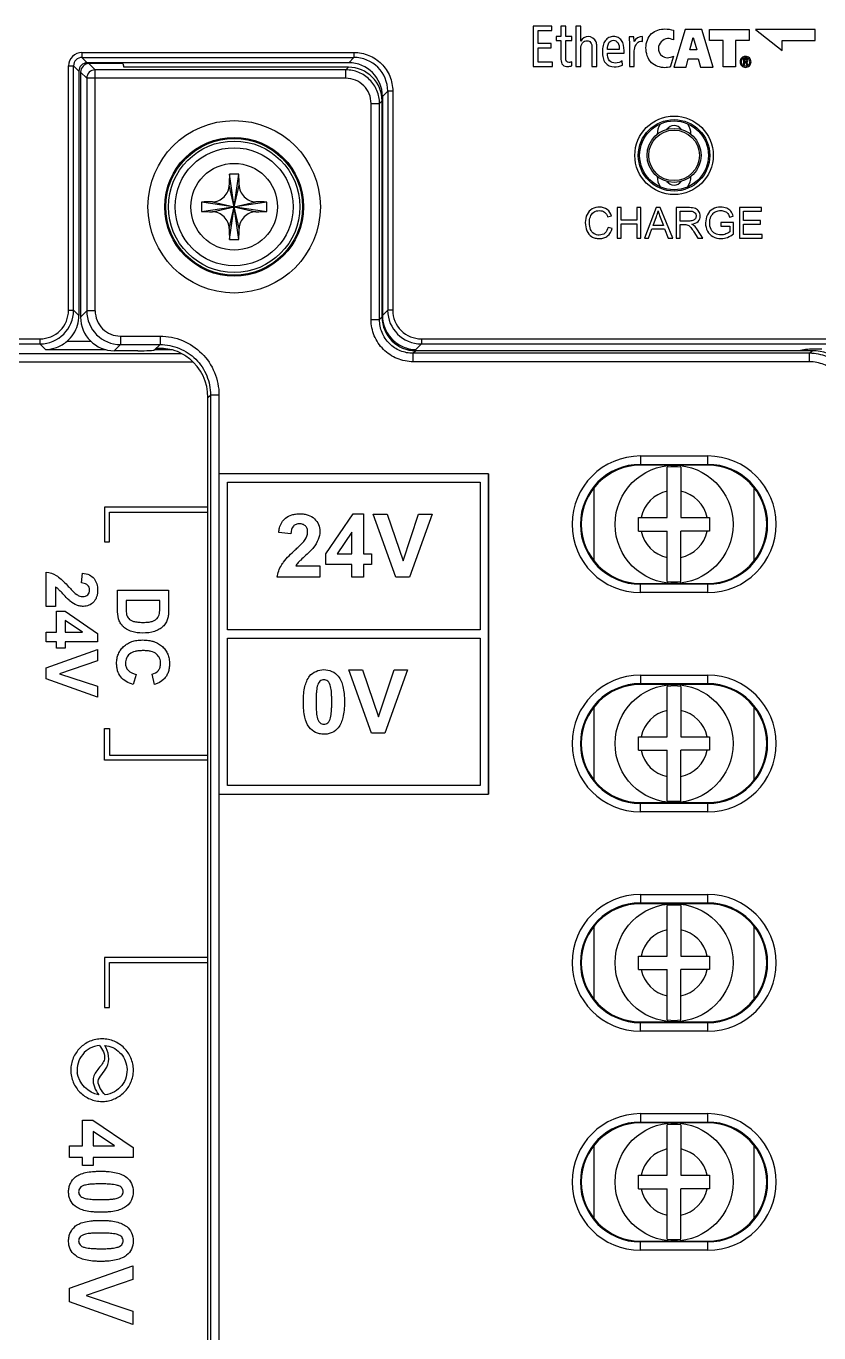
# Model space of a CAD drawing. Extents: x 0 to 94, y 0 to 195.
# Drawn here: x 27.5 to 62.7, y 107.7 to 165.8 of the extents above; entities that cross this region are included whole.
import ezdxf

# ---------------------------------------------------------------- set-up
doc = ezdxf.new("R2010")
doc.units = 0
doc.header["$LTSCALE"] = 4
doc.layers.get('0').update_dxf_attribs({"linetype": 'CONTINUOUS'})

msp = doc.modelspace()

# ---------------------------------------------------------------- linework, layer by layer
at = {"color": 7, "linetype": 'Continuous'}
for p, q in [((50.017, 165.769), (50.017, 163.976)), ((50.852, 165.769), (50.017, 165.769)), ((50.852, 165.574), (50.852, 165.769)), ((51.258, 165.766), (51.258, 165.304)), ((51.474, 165.766), (51.258, 165.766)), ((51.474, 165.304), (51.474, 165.766)), ((51.925, 165.766), (51.925, 163.976)), ((52.141, 165.766), (51.925, 165.766)), ((52.141, 165.107), (52.141, 165.766)), ((50.243, 165.004), (50.243, 165.574)), ((50.243, 165.574), (50.852, 165.574)), ((51.049, 165.304), (51.049, 165.129)), ((51.258, 165.304), (51.049, 165.304)), ((51.049, 165.129), (51.258, 165.129)), ((51.258, 165.129), (51.258, 164.286)), ((51.743, 165.304), (51.474, 165.304)), ((51.474, 164.356), (51.474, 165.129)), ((51.474, 165.129), (51.743, 165.129)), ((51.743, 165.129), (51.743, 165.304)), ((54.5, 165.287), (54.291, 165.287)), ((54.508, 165.081), (54.5, 165.287)), ((54.885, 165.092), (54.885, 165.304)), ((56.269, 165.593), (56.269, 165.153)), ((56.777, 165.616), (56.28, 163.95)), ((57.525, 165.616), (56.777, 165.616)), ((56.984, 164.712), (57.14, 165.258)), ((57.144, 165.258), (57.298, 164.712)), ((58.03, 163.95), (57.525, 165.616)), ((57.862, 165.127), (57.862, 165.62)), ((57.862, 165.62), (59.623, 165.62)), ((58.471, 165.127), (57.862, 165.127)), ((58.471, 163.953), (58.471, 165.127)), ((59.015, 165.127), (59.015, 163.953)), ((59.623, 165.127), (59.015, 165.127)), ((59.623, 165.62), (59.623, 165.127)), ((62.558, 165.62), (59.916, 165.619)), ((59.916, 165.619), (61.09, 164.683)), ((61.09, 164.683), (61.09, 165.126)), ((61.09, 165.126), (62.558, 165.126)), ((62.558, 165.126), (62.558, 165.62)), ((29.951, 164.601), (29.951, 164.376)), ((29.951, 164.601), (42.05, 164.601)), ((42.05, 164.601), (42.05, 164.376)), ((50.823, 165.004), (50.243, 165.004)), ((50.243, 164.172), (50.243, 164.809)), ((50.243, 164.809), (50.823, 164.809)), ((50.823, 164.809), (50.823, 165.004)), ((52.141, 163.976), (52.141, 164.765)), ((52.634, 164.821), (52.634, 163.976)), ((52.85, 163.976), (52.85, 164.886)), ((53.849, 164.731), (53.325, 164.731)), ((53.325, 164.568), (54.064, 164.568)), ((54.064, 164.568), (54.064, 164.683)), ((54.302, 165.004), (54.302, 163.976)), ((54.518, 163.976), (54.518, 164.67)), ((57.298, 164.712), (56.984, 164.712)), ((29.352, 153.135), (29.352, 164.002)), ((29.352, 164.002), (29.576, 164.002)), ((29.576, 153.135), (29.576, 164.002)), ((29.576, 164.002), (29.812, 163.765)), ((29.951, 164.376), (30.187, 164.14)), ((29.951, 164.376), (42.05, 164.376)), ((41.814, 164.14), (30.187, 164.14)), ((30.538, 163.825), (30.262, 164.101)), ((31.763, 164.101), (30.262, 164.101)), ((31.763, 164.101), (31.816, 163.94)), ((41.803, 163.94), (31.816, 163.94)), ((41.688, 163.825), (41.803, 163.94)), ((42.05, 164.376), (41.814, 164.14)), ((50.017, 163.976), (50.886, 163.976)), ((50.886, 164.172), (50.243, 164.172)), ((50.886, 163.976), (50.886, 164.172)), ((51.743, 164.009), (51.743, 164.184)), ((51.925, 163.976), (52.141, 163.976)), ((52.634, 163.976), (52.85, 163.976)), ((53.992, 164.035), (53.982, 164.23)), ((54.302, 163.976), (54.518, 163.976)), ((56.265, 164.427), (56.122, 163.949)), ((56.28, 163.95), (56.821, 163.95)), ((56.821, 163.95), (56.909, 164.311)), ((56.909, 164.311), (57.367, 164.311)), ((57.367, 164.311), (57.46, 163.95)), ((57.46, 163.95), (58.03, 163.95)), ((59.015, 163.953), (58.471, 163.953)), ((59.374, 164.321), (59.374, 164.044)), ((59.477, 164.321), (59.374, 164.321)), ((59.374, 164.044), (59.426, 164.044)), ((59.426, 164.202), (59.426, 164.282)), ((59.426, 164.282), (59.472, 164.282)), ((59.471, 164.202), (59.426, 164.202)), ((59.426, 164.044), (59.426, 164.163)), ((59.426, 164.163), (59.457, 164.163)), ((59.457, 164.163), (59.529, 164.044)), ((59.582, 164.044), (59.507, 164.165)), ((59.529, 164.044), (59.582, 164.044)), ((29.812, 163.765), (29.812, 152.899)), ((29.888, 163.727), (29.888, 152.831)), ((30.164, 163.45), (29.888, 163.727)), ((30.164, 163.45), (30.164, 153.107)), ((41.688, 163.45), (30.164, 163.45)), ((30.538, 153.107), (30.538, 163.825)), ((41.688, 163.825), (30.538, 163.825)), ((41.688, 163.45), (41.688, 163.825)), ((43.549, 162.878), (43.312, 162.641)), ((43.549, 162.878), (43.549, 153.135)), ((43.773, 162.878), (43.549, 162.878)), ((43.773, 162.878), (43.773, 153.135)), ((42.812, 152.716), (42.812, 162.327)), ((42.812, 162.327), (43.186, 162.327)), ((43.186, 162.327), (43.301, 162.442)), ((43.186, 152.716), (43.186, 162.327)), ((43.301, 152.831), (43.301, 162.442)), ((43.312, 162.641), (43.312, 152.899)), ((36.501, 156.766), (36.939, 158.704)), ((36.939, 156.766), (36.501, 158.704)), ((36.507, 156.281), (36.933, 159.189)), ((36.933, 156.281), (36.507, 159.189)), ((35.266, 157.948), (38.174, 157.522)), ((35.266, 157.522), (38.174, 157.948)), ((35.751, 157.954), (37.689, 157.516)), ((35.751, 157.516), (37.689, 157.954)), ((53.758, 157.696), (53.758, 156.346)), ((53.936, 157.696), (53.758, 157.696)), ((53.936, 157.141), (53.936, 157.696)), ((54.638, 157.696), (54.638, 157.141)), ((54.817, 157.696), (54.638, 157.696)), ((54.817, 156.346), (54.817, 157.696)), ((55.485, 157.696), (54.966, 156.346)), ((55.677, 157.696), (55.485, 157.696)), ((56.229, 156.346), (55.677, 157.696)), ((56.375, 157.696), (56.375, 156.346)), ((56.974, 157.696), (56.375, 157.696)), ((56.554, 157.1), (56.554, 157.546)), ((56.554, 157.546), (56.981, 157.546)), ((59.205, 157.696), (59.205, 156.346)), ((60.181, 157.696), (59.205, 157.696)), ((59.384, 157.123), (59.384, 157.537)), ((59.384, 157.537), (60.181, 157.537)), ((60.181, 157.537), (60.181, 157.696)), ((53.333, 157.284), (53.509, 157.326)), ((54.638, 157.141), (53.936, 157.141)), ((53.936, 156.346), (53.936, 156.982)), ((53.936, 156.982), (54.638, 156.982)), ((54.638, 156.982), (54.638, 156.346)), ((55.356, 156.9), (55.504, 157.296)), ((55.672, 157.274), (55.813, 156.9)), ((56.938, 157.1), (56.554, 157.1)), ((56.554, 156.346), (56.554, 156.945)), ((56.554, 156.945), (56.761, 156.945)), ((58.938, 157.035), (58.366, 157.034)), ((58.366, 157.034), (58.366, 156.875)), ((58.756, 157.274), (58.918, 157.318)), ((58.938, 156.534), (58.938, 157.035)), ((60.13, 157.123), (59.384, 157.123)), ((59.384, 156.505), (59.384, 156.965)), ((59.384, 156.965), (60.13, 156.965)), ((60.13, 156.965), (60.13, 157.123)), ((53.532, 156.774), (53.354, 156.819)), ((53.758, 156.346), (53.936, 156.346)), ((54.638, 156.346), (54.817, 156.346)), ((54.966, 156.346), (55.156, 156.346)), ((55.156, 156.346), (55.304, 156.755)), ((55.304, 156.755), (55.869, 156.755)), ((55.813, 156.9), (55.356, 156.9)), ((55.869, 156.755), (56.026, 156.346)), ((56.026, 156.346), (56.229, 156.346)), ((56.375, 156.346), (56.554, 156.346)), ((57.162, 156.627), (57.34, 156.346)), ((57.565, 156.346), (57.33, 156.713)), ((57.34, 156.346), (57.565, 156.346)), ((58.366, 156.875), (58.763, 156.875)), ((58.763, 156.875), (58.763, 156.624)), ((59.205, 156.346), (60.213, 156.346)), ((60.213, 156.505), (59.384, 156.505)), ((60.213, 156.346), (60.213, 156.505)), ((29.352, 153.135), (29.576, 153.135)), ((29.812, 152.899), (29.576, 153.135)), ((30.164, 153.107), (29.888, 152.831)), ((30.538, 153.107), (30.164, 153.107)), ((43.549, 153.135), (43.312, 152.899)), ((43.773, 153.135), (43.549, 153.135)), ((42.812, 152.716), (43.186, 152.716)), ((43.301, 152.831), (43.186, 152.716)), ((13.133, 151.861), (28.078, 151.861)), ((28.078, 151.861), (28.078, 151.637)), ((29.287, 151.759), (30.34, 151.759)), ((31.662, 151.983), (31.662, 151.609)), ((31.662, 151.983), (33.422, 151.983)), ((33.422, 151.983), (33.422, 151.609)), ((43.754, 151.759), (43.838, 151.759)), ((45.047, 151.861), (45.047, 151.637)), ((45.047, 151.861), (63.038, 151.861)), ((12.165, 151.203), (34.399, 151.203)), ((13.223, 151.637), (28.078, 151.637)), ((28.33, 151.385), (28.078, 151.637)), ((28.33, 151.385), (31.016, 151.385)), ((31.662, 151.609), (31.386, 151.333)), ((32.434, 151.333), (31.386, 151.333)), ((31.662, 151.609), (33.422, 151.609)), ((33.183, 151.37), (33.422, 151.609)), ((33.183, 151.385), (33.946, 151.385)), ((44.43, 151.385), (44.795, 151.385)), ((44.799, 151.333), (44.684, 151.218)), ((44.684, 150.843), (44.684, 151.218)), ((62.32, 151.218), (44.684, 151.218)), ((45.047, 151.637), (44.795, 151.385)), ((62.435, 151.333), (44.799, 151.333)), ((45.047, 151.637), (63.038, 151.637)), ((62.139, 151.383), (61.832, 151.333)), ((62.32, 151.218), (62.435, 151.333)), ((62.32, 150.843), (62.32, 151.218)), ((34.885, 150.829), (12.14, 150.829)), ((62.32, 150.843), (44.684, 150.843)), ((35.554, 149.247), (35.669, 149.362)), ((35.669, 149.362), (35.669, 29.237)), ((36.044, 149.362), (35.669, 149.362)), ((36.044, 149.362), (36.044, 28.862)), ((35.554, 31.972), (35.554, 149.247)), ((54.788, 146.653), (54.788, 146.238)), ((54.788, 146.653), (57.788, 146.653)), ((57.788, 146.238), (57.788, 146.653)), ((54.788, 146.278), (57.788, 146.278)), ((57.788, 146.238), (54.788, 146.238)), ((55.988, 143.912), (55.988, 146.156)), ((56.587, 146.156), (56.587, 143.912)), ((36.044, 145.859), (36.044, 131.618)), ((48.032, 145.859), (36.044, 145.859)), ((36.419, 138.926), (36.419, 145.484)), ((36.419, 145.484), (47.656, 145.484)), ((47.656, 145.484), (47.656, 138.926)), ((48.031, 145.859), (48.031, 131.618)), ((48.032, 131.618), (48.032, 145.859)), ((52.725, 145.209), (52.725, 142.017)), ((59.85, 142.017), (59.85, 145.21)), ((30.953, 144.374), (30.953, 142.829)), ((35.554, 144.374), (30.953, 144.374)), ((31.176, 142.829), (31.176, 144.152)), ((31.176, 144.152), (35.554, 144.152)), ((40.8, 142.297), (42.02, 144.083)), ((42.02, 144.083), (42.473, 144.083)), ((42.473, 144.083), (42.473, 142.299)), ((43.916, 141.259), (42.91, 144.071)), ((42.91, 144.071), (43.526, 144.071)), ((43.526, 144.071), (44.238, 141.99)), ((44.238, 141.99), (44.927, 144.071)), ((45.529, 144.071), (44.522, 141.259)), ((44.927, 144.071), (45.529, 144.071)), ((54.712, 143.312), (54.712, 143.912)), ((54.712, 143.912), (55.988, 143.912)), ((56.587, 143.912), (57.863, 143.912)), ((57.863, 143.912), (57.863, 143.312)), ((39.24, 143.196), (38.703, 143.25)), ((41.951, 143.26), (41.305, 142.299)), ((41.951, 142.299), (41.951, 143.26)), ((54.712, 143.312), (55.988, 143.312)), ((55.988, 141.069), (55.988, 143.312)), ((56.587, 141.069), (56.587, 143.312)), ((57.863, 143.312), (56.587, 143.312)), ((30.953, 142.829), (31.176, 142.829)), ((40.8, 141.825), (40.8, 142.297)), ((41.951, 141.825), (40.8, 141.825)), ((41.305, 142.299), (41.951, 142.299)), ((41.951, 141.259), (41.951, 141.825)), ((42.473, 142.299), (42.822, 142.299)), ((42.473, 141.825), (42.473, 141.259)), ((42.822, 141.825), (42.473, 141.825)), ((42.822, 142.299), (42.822, 141.825)), ((28.363, 139.964), (28.363, 141.491)), ((29.929, 141.006), (29.972, 141.44)), ((40.529, 141.259), (38.64, 141.259)), ((39.459, 141.76), (40.529, 141.76)), ((40.529, 141.76), (40.529, 141.259)), ((42.473, 141.259), (41.951, 141.259)), ((44.522, 141.259), (43.916, 141.259)), ((28.768, 140.829), (28.768, 139.964)), ((31.53, 139.819), (31.53, 140.682)), ((31.53, 140.682), (33.803, 140.682)), ((33.803, 140.682), (33.803, 139.843)), ((54.788, 140.574), (54.788, 140.988)), ((54.788, 140.988), (57.788, 140.988)), ((57.788, 140.949), (54.788, 140.949)), ((57.788, 140.574), (57.788, 140.988)), ((31.913, 140.223), (31.913, 139.881)), ((33.418, 140.223), (31.913, 140.223)), ((33.418, 140.017), (33.418, 140.223)), ((57.788, 140.574), (54.788, 140.574)), ((28.768, 139.964), (28.363, 139.964)), ((28.82, 138.815), (28.82, 139.745)), ((28.82, 139.745), (29.202, 139.745)), ((29.202, 139.745), (30.645, 138.759)), ((29.203, 139.337), (29.203, 138.815)), ((29.98, 138.815), (29.203, 139.337)), ((47.656, 138.926), (36.419, 138.926)), ((28.363, 138.393), (28.363, 138.815)), ((28.363, 138.815), (28.82, 138.815)), ((28.82, 138.393), (28.363, 138.393)), ((28.82, 138.111), (28.82, 138.393)), ((29.203, 138.815), (29.98, 138.815)), ((29.203, 138.393), (29.203, 138.111)), ((30.645, 138.393), (29.203, 138.393)), ((30.645, 138.759), (30.645, 138.393)), ((36.419, 131.992), (36.419, 138.551)), ((36.419, 138.551), (47.656, 138.551)), ((47.656, 138.551), (47.656, 131.992)), ((28.363, 137.228), (30.636, 138.04)), ((29.203, 138.111), (28.82, 138.111)), ((30.636, 138.04), (30.636, 137.542)), ((28.363, 136.738), (28.363, 137.228)), ((30.636, 137.542), (28.954, 136.967)), ((30.636, 135.924), (28.363, 136.738)), ((28.954, 136.967), (30.636, 136.411)), ((32.366, 136.933), (32.225, 136.489)), ((33.177, 136.495), (33.068, 136.949)), ((42.823, 134.326), (41.818, 137.138)), ((41.818, 137.138), (42.433, 137.138)), ((42.433, 137.138), (43.145, 135.057)), ((43.145, 135.057), (43.834, 137.138)), ((44.436, 137.138), (43.429, 134.326)), ((43.834, 137.138), (44.436, 137.138)), ((54.788, 136.903), (54.788, 136.488)), ((54.788, 136.903), (57.788, 136.903)), ((57.788, 136.488), (57.788, 136.903)), ((30.636, 136.411), (30.636, 135.924)), ((54.788, 136.528), (57.788, 136.528)), ((57.788, 136.488), (54.788, 136.488)), ((55.988, 134.162), (55.988, 136.406)), ((56.587, 136.406), (56.587, 134.162)), ((52.725, 135.459), (52.725, 132.267)), ((59.85, 132.267), (59.85, 135.46)), ((30.953, 133.121), (30.953, 134.526)), ((30.953, 134.526), (31.176, 134.526)), ((31.176, 134.526), (31.176, 133.344)), ((43.429, 134.326), (42.823, 134.326)), ((54.712, 133.562), (54.712, 134.162)), ((54.712, 134.162), (55.988, 134.162)), ((56.587, 134.162), (57.863, 134.162)), ((57.863, 134.162), (57.863, 133.562)), ((35.554, 133.121), (30.953, 133.121)), ((31.176, 133.344), (35.554, 133.344)), ((54.712, 133.562), (55.988, 133.562)), ((55.988, 131.319), (55.988, 133.562)), ((56.587, 131.319), (56.587, 133.562)), ((57.863, 133.562), (56.587, 133.562)), ((47.656, 131.992), (36.419, 131.992)), ((36.044, 131.618), (48.032, 131.618)), ((54.788, 130.824), (54.788, 131.238)), ((54.788, 131.238), (57.788, 131.238)), ((57.788, 131.199), (54.788, 131.199)), ((57.788, 130.824), (54.788, 130.824)), ((57.788, 130.824), (57.788, 131.238)), ((54.788, 127.153), (54.788, 126.738)), ((54.788, 127.153), (57.788, 127.153)), ((54.788, 126.778), (57.788, 126.778)), ((57.788, 126.738), (54.788, 126.738)), ((57.788, 126.738), (57.788, 127.153)), ((55.988, 124.412), (55.988, 126.656)), ((56.587, 126.656), (56.587, 124.412)), ((52.725, 125.709), (52.725, 122.517)), ((59.85, 122.517), (59.85, 125.71)), ((54.712, 123.812), (54.712, 124.412)), ((54.712, 124.412), (55.988, 124.412)), ((56.587, 124.412), (57.863, 124.412)), ((57.863, 124.412), (57.863, 123.812)), ((30.953, 124.345), (30.953, 122.127)), ((35.554, 124.345), (30.953, 124.345)), ((31.176, 122.127), (31.176, 124.122)), ((31.176, 124.122), (35.554, 124.122)), ((54.712, 123.812), (55.988, 123.812)), ((55.988, 121.569), (55.988, 123.812)), ((56.587, 121.569), (56.587, 123.812)), ((57.863, 123.812), (56.587, 123.812)), ((30.953, 122.127), (31.176, 122.127)), ((54.788, 121.074), (54.788, 121.488)), ((54.788, 121.488), (57.788, 121.488)), ((57.788, 121.074), (57.788, 121.488)), ((57.788, 121.449), (54.788, 121.449)), ((57.788, 121.074), (54.788, 121.074)), ((54.788, 117.403), (54.788, 116.988)), ((54.788, 117.403), (57.788, 117.403)), ((57.788, 116.988), (57.788, 117.403)), ((29.968, 115.969), (29.968, 117.12)), ((29.968, 117.12), (30.44, 117.12)), ((30.44, 117.12), (32.226, 115.899)), ((54.788, 117.028), (57.788, 117.028)), ((57.788, 116.988), (54.788, 116.988)), ((55.988, 114.662), (55.988, 116.906)), ((56.587, 116.906), (56.587, 114.662)), ((30.442, 116.615), (30.442, 115.969)), ((31.403, 115.969), (30.442, 116.615)), ((29.402, 115.447), (29.402, 115.969)), ((29.402, 115.969), (29.968, 115.969)), ((30.442, 115.969), (31.403, 115.969)), ((32.226, 115.899), (32.226, 115.447)), ((52.725, 115.959), (52.725, 112.767)), ((59.85, 112.767), (59.85, 115.96)), ((29.968, 115.447), (29.402, 115.447)), ((29.968, 115.098), (29.968, 115.447)), ((30.442, 115.098), (29.968, 115.098)), ((30.442, 115.447), (30.442, 115.098)), ((32.226, 115.447), (30.442, 115.447)), ((54.712, 114.062), (54.712, 114.662)), ((54.712, 114.662), (55.988, 114.662)), ((56.587, 114.662), (57.863, 114.662)), ((57.863, 114.662), (57.863, 114.062)), ((54.712, 114.062), (55.988, 114.062)), ((55.988, 111.819), (55.988, 114.062)), ((56.587, 111.819), (56.587, 114.062)), ((57.863, 114.062), (56.587, 114.062)), ((54.788, 111.324), (54.788, 111.738)), ((54.788, 111.738), (57.788, 111.738)), ((57.788, 111.699), (54.788, 111.699)), ((57.788, 111.324), (57.788, 111.738)), ((57.788, 111.324), (54.788, 111.324)), ((29.402, 109.634), (32.214, 110.639)), ((32.214, 110.639), (32.214, 110.023)), ((32.214, 110.023), (30.133, 109.311)), ((29.402, 109.027), (29.402, 109.634)), ((30.133, 109.311), (32.214, 108.623)), ((32.214, 108.02), (29.402, 109.027)), ((32.214, 108.623), (32.214, 108.02))]:
    msp.add_line(p, q, dxfattribs=at)
for centre, radius in [((36.72, 157.735), 3.835), ((56.288, 160.022), 1.745), ((56.288, 160.022), 1.59), ((56.288, 160.022), 1.53), ((56.288, 160.022), 1.53), ((56.288, 160.022), 1.2), ((56.288, 160.022), 1.125), ((36.72, 157.735), 3.085), ((36.72, 157.735), 3.037), ((36.72, 157.735), 2.925), ((36.72, 157.735), 2.625), ((36.72, 157.735), 1.929), ((56.288, 143.612), 2.625), ((56.288, 133.862), 2.625), ((56.288, 124.112), 2.625), ((56.288, 114.362), 2.625)]:
    msp.add_circle(centre, radius, dxfattribs=at)
for centre, radius, start, end in [((29.951, 164.002), 0.599, 89.98852, 180.01148), ((29.95, 164.002), 0.374, 89.8807, 180.10951), ((42.051, 162.879), 1.498, 359.98035, 90.03044), ((30.539, 163.449), 0.376, 90.1715, 179.8285), ((56.288, 160.975), 0.75, 145.09805, 181.00319), ((56.288, 160.975), 0.375, 33.1441, 146.8559), ((56.288, 160.975), 0.75, 358.99681, 34.90195), ((118.182, 157.802), 81.686, 179.0271, 179.36668), ((36.72, 145.399), 13.791, 89.11625, 90.88375), ((-41.445, 157.848), 78.389, 0.62618, 0.98004), ((56.288, 159.07), 0.75, 178.99681, 214.90195), ((56.288, 159.07), 0.375, 213.1441, 326.8559), ((56.288, 159.07), 0.75, 325.09805, 1.00319), ((49.055, 157.735), 13.791, 179.11652, 180.00031), ((49.055, 157.735), 13.791, 179.99969, 180.88348), ((36.607, 79.57), 78.389, 90.62618, 90.98004), ((36.653, 239.197), 81.686, 269.0271, 269.36668), ((36.787, 76.273), 81.686, 89.0271, 89.36668), ((36.833, 235.9), 78.389, 270.62618, 270.98004), ((24.385, 157.735), 13.791, 359.99969, 0.88348), ((24.385, 157.735), 13.791, 359.11652, 0.00031), ((58.366, 157.111), 0.478, 138.12662, 157.18902), ((114.885, 157.622), 78.389, 180.62618, 180.98004), ((-44.742, 157.668), 81.686, 359.0271, 359.36668), ((36.72, 170.071), 13.791, 269.11625, 270.88375), ((28.078, 153.135), 1.499, 270.00653, 359.99347), ((28.078, 153.135), 1.274, 269.98818, 0.0117), ((31.662, 153.107), 1.499, 180.02393, 269.97607), ((45.047, 153.135), 1.499, 180.00558, 269.99435), ((45.047, 153.135), 1.274, 179.98831, 270.01182), ((44.829, 152.848), 1.464, 257.38794, 268.68324), ((54.788, 143.613), 3.039, 90, 270), ((57.788, 143.613), 3.039, 270, 90), ((54.788, 143.613), 2.664, 90, 270), ((54.788, 143.613), 2.625, 90, 270), ((56.288, 143.612), 2.561, 83.27193, 96.72807), ((57.788, 143.613), 2.664, 270, 90), ((57.788, 143.613), 2.625, 270, 90), ((56.288, 143.612), 1.5, 101.53696, 168.46304), ((56.288, 143.612), 1.5, 11.53696, 78.46304), ((56.288, 143.612), 1.5, 191.53696, 258.46304), ((56.288, 143.612), 1.5, 281.53696, 348.46304), ((56.288, 143.612), 2.561, 263.27193, 276.72807), ((54.788, 133.863), 3.039, 90, 270), ((57.788, 133.863), 3.039, 270, 90), ((54.788, 133.863), 2.664, 90, 270), ((54.788, 133.863), 2.625, 90, 270), ((56.288, 133.862), 2.561, 83.27193, 96.72807), ((57.788, 133.863), 2.664, 270, 90), ((57.788, 133.863), 2.625, 270, 90), ((56.288, 133.862), 1.5, 101.53696, 168.46304), ((56.288, 133.862), 1.5, 11.53696, 78.46304), ((56.288, 133.862), 1.5, 191.53696, 258.46304), ((56.288, 133.862), 1.5, 281.53696, 348.46304), ((56.288, 133.862), 2.561, 263.27193, 276.72807), ((54.788, 124.113), 3.039, 90, 270), ((54.788, 124.113), 2.664, 90, 270), ((54.788, 124.113), 2.625, 90, 270), ((57.788, 124.113), 3.039, 270, 90), ((57.788, 124.113), 2.664, 270, 90), ((57.788, 124.113), 2.625, 270, 90), ((56.288, 124.112), 2.561, 83.27193, 96.72807), ((56.288, 124.112), 1.5, 101.53696, 168.46304), ((56.288, 124.112), 1.5, 11.53696, 78.46304), ((56.288, 124.112), 1.5, 191.53696, 258.46304), ((56.288, 124.112), 1.5, 281.53696, 348.46304), ((56.288, 124.112), 2.561, 263.27193, 276.72807), ((30.844, 119.338), 1.109, 96.0384, 186.12627), ((54.788, 114.363), 3.039, 90, 270), ((57.788, 114.363), 3.039, 270, 90), ((54.788, 114.363), 2.664, 90, 270), ((54.788, 114.363), 2.625, 90, 270), ((56.288, 114.362), 2.561, 83.27193, 96.72807), ((57.788, 114.363), 2.664, 270, 90), ((57.788, 114.363), 2.625, 270, 90), ((56.288, 114.362), 1.5, 101.53696, 168.46304), ((56.288, 114.362), 1.5, 11.53696, 78.46304), ((56.288, 114.362), 1.5, 191.53696, 258.46304), ((56.288, 114.362), 1.5, 281.53696, 348.46304), ((56.288, 114.362), 2.561, 263.27193, 276.72807)]:
    msp.add_arc(centre, radius, start, end, dxfattribs=at)
for centre, major_axis, ratio, start_param, end_param in [((30.188, 163.765), (0.266, -0.266), 0.998099, 8.640331, 10.209225), ((30.263, 163.726), (0.266, -0.266), 0.997265, 2.357564, 3.925621), ((41.799, 162.438), (1.064, 1.064), 0.997265, -0.784029, 0.784029), ((41.811, 162.639), (-1.063, -1.063), 0.998099, 2.357146, 3.926039), ((28.311, 152.902), (-1.063, 1.063), 0.998099, -2.645136, -2.357146), ((44.814, 152.902), (1.063, 1.063), 0.998099, 2.357146, 3.21995), ((28.311, 152.902), (1.063, -1.063), 0.998099, -0.078357, 0.496457), ((31.39, 152.835), (1.064, 1.064), 0.997265, -3.925621, -2.357564), ((44.803, 152.835), (1.064, 1.064), 0.997265, 2.357564, 3.925621), ((32.434, 151.372), (0.75, 0), 0.052408, -1.570796, -0.05236), ((62.863, 151.374), (0.75, 0), 0.043661, 1.570796, 2.879793), ((62.429, 149.305), (1.436, 1.436), 0.997265, -0.561581, 0.784029), ((33.301, 149.241), (-1.595, -1.595), 0.997265, 2.357564, 3.240979)]:
    msp.add_ellipse(centre, major_axis=major_axis, ratio=ratio, start_param=start_param, end_param=end_param, dxfattribs=at)
for points, knots in [([(55.037, 164.807), (55.037, 165.033), (55.201, 165.51), (55.674, 165.645), (55.884, 165.645)], [0, 0, 0, 0, 0.51816, 1, 1, 1, 1]), ([(52.141, 164.765), (52.141, 164.857), (52.163, 165.001), (52.302, 165.108), (52.41, 165.125), (52.511, 165.111), (52.624, 165.02), (52.634, 164.899), (52.634, 164.821)], [0, 0, 0, 0, 0.301376, 0.421086, 0.548521, 0.650938, 0.745229, 1, 1, 1, 1]), ([(52.85, 164.886), (52.85, 164.949), (52.839, 165.16), (52.609, 165.304), (52.467, 165.304)], [0, 0, 0, 0, 0.308334, 1, 1, 1, 1]), ([(54.064, 164.683), (54.064, 164.84), (54.03, 165.08), (53.805, 165.279), (53.598, 165.318), (53.384, 165.276), (53.21, 165.125), (53.115, 164.897), (53.098, 164.725), (53.098, 164.632)], [0, 0, 0, 0, 0.260688, 0.36573, 0.477021, 0.60001, 0.715431, 0.844677, 1, 1, 1, 1]), ([(53.325, 164.731), (53.326, 164.841), (53.341, 165.043), (53.596, 165.18), (53.847, 165.035), (53.849, 164.836), (53.849, 164.731)], [0, 0, 0, 0, 0.309557, 0.501028, 0.706168, 1, 1, 1, 1]), ([(54.518, 164.67), (54.518, 164.842), (54.654, 165.126), (54.858, 165.097), (54.885, 165.092)], [0, 0, 0, 0, 0.861858, 1, 1, 1, 1]), ([(56.269, 165.153), (56.182, 165.186), (55.902, 165.299), (55.592, 164.992), (55.592, 164.798)], [0, 0, 0, 0, 0.323321, 1, 1, 1, 1]), ([(42.05, 164.601), (42.274, 164.601), (42.728, 164.511), (43.3, 164.128), (43.684, 163.555), (43.774, 163.102), (43.773, 162.878)], [0, 0, 0, 0, 0.250025, 0.499996, 0.749962, 1, 1, 1, 1]), ([(53.098, 164.632), (53.098, 164.538), (53.116, 164.366), (53.238, 164.064), (53.48, 163.958), (53.625, 163.958)], [0, 0, 0, 0, 0.295828, 0.542929, 1, 1, 1, 1]), ([(53.681, 164.123), (53.585, 164.123), (53.347, 164.205), (53.325, 164.452), (53.325, 164.568)], [0, 0, 0, 0, 0.453956, 1, 1, 1, 1]), ([(55.884, 163.922), (55.671, 163.922), (55.18, 164.071), (55.037, 164.57), (55.037, 164.807)], [0, 0, 0, 0, 0.473881, 1, 1, 1, 1]), ([(55.592, 164.798), (55.592, 164.734), (55.606, 164.521), (55.835, 164.366), (55.979, 164.366)], [0, 0, 0, 0, 0.305375, 1, 1, 1, 1]), ([(51.258, 164.286), (51.258, 164.202), (51.293, 164.009), (51.549, 163.961), (51.685, 163.989), (51.743, 164.009)], [0, 0, 0, 0, 0.376562, 0.725395, 1, 1, 1, 1]), ([(51.743, 164.184), (51.723, 164.175), (51.679, 164.157), (51.596, 164.142), (51.47, 164.192), (51.474, 164.302), (51.474, 164.356)], [0, 0, 0, 0, 0.159983, 0.334483, 0.609627, 1, 1, 1, 1]), ([(59.458, 164.425), (59.398, 164.423), (59.276, 164.369), (59.197, 164.181), (59.277, 163.99), (59.405, 163.937), (59.469, 163.937)], [0, 0, 0, 0, 0.239044, 0.49223, 0.745982, 1, 1, 1, 1]), ([(59.469, 163.984), (59.42, 163.984), (59.319, 164.027), (59.265, 164.181), (59.319, 164.335), (59.42, 164.379), (59.469, 164.379)], [0, 0, 0, 0, 0.242386, 0.500335, 0.757721, 1, 1, 1, 1]), ([(59.469, 163.937), (59.533, 163.937), (59.66, 163.99), (59.74, 164.181), (59.66, 164.373), (59.529, 164.427), (59.461, 164.426), (59.458, 164.425)], [0, 0, 0, 0, 0.246218, 0.493027, 0.739287, 0.985472, 1, 1, 1, 1]), ([(59.469, 164.379), (59.518, 164.379), (59.618, 164.335), (59.672, 164.181), (59.618, 164.028), (59.518, 163.984), (59.469, 163.984)], [0, 0, 0, 0, 0.241586, 0.499663, 0.758306, 1, 1, 1, 1]), ([(59.472, 164.282), (59.485, 164.282), (59.512, 164.282), (59.536, 164.244), (59.514, 164.201), (59.485, 164.202), (59.471, 164.202)], [0, 0, 0, 0, 0.250539, 0.484376, 0.736035, 1, 1, 1, 1]), ([(59.507, 164.165), (59.526, 164.167), (59.568, 164.179), (59.587, 164.243), (59.56, 164.316), (59.503, 164.321), (59.477, 164.321)], [0, 0, 0, 0, 0.219886, 0.437, 0.698512, 1, 1, 1, 1]), ([(43.186, 162.327), (43.186, 162.522), (43.108, 162.916), (42.775, 163.413), (42.277, 163.747), (41.883, 163.825), (41.688, 163.825)], [0, 0, 0, 0, 0.249956, 0.500013, 0.750064, 1, 1, 1, 1]), ([(42.812, 162.327), (42.812, 162.473), (42.753, 162.769), (42.504, 163.142), (42.13, 163.392), (41.834, 163.45), (41.688, 163.45)], [0, 0, 0, 0, 0.249964, 0.500013, 0.750057, 1, 1, 1, 1]), ([(35.751, 157.954), (35.847, 157.956), (36.042, 157.999), (36.287, 158.168), (36.456, 158.413), (36.499, 158.608), (36.501, 158.704)], [0, 0, 0, 0, 0.249165, 0.499958, 0.750778, 1, 1, 1, 1]), ([(36.939, 158.704), (36.941, 158.608), (36.984, 158.413), (37.153, 158.168), (37.398, 157.999), (37.593, 157.956), (37.689, 157.954)], [0, 0, 0, 0, 0.249207, 0.500023, 0.750829, 1, 1, 1, 1]), ([(36.501, 156.766), (36.499, 156.862), (36.456, 157.057), (36.287, 157.302), (36.042, 157.471), (35.847, 157.514), (35.751, 157.516)], [0, 0, 0, 0, 0.249207, 0.500023, 0.750829, 1, 1, 1, 1]), ([(37.689, 157.516), (37.593, 157.514), (37.398, 157.471), (37.153, 157.302), (36.984, 157.057), (36.941, 156.862), (36.939, 156.766)], [0, 0, 0, 0, 0.249165, 0.499958, 0.750778, 1, 1, 1, 1]), ([(53.509, 157.326), (53.476, 157.437), (53.342, 157.656), (52.98, 157.749), (52.747, 157.691), (52.648, 157.637)], [0, 0, 0, 0, 0.333502, 0.675275, 1, 1, 1, 1]), ([(52.712, 157.491), (52.785, 157.544), (52.96, 157.588), (53.134, 157.545), (53.197, 157.498)], [0, 0, 0, 0, 0.536815, 1, 1, 1, 1]), ([(56.981, 157.546), (57.057, 157.546), (57.208, 157.526), (57.288, 157.342), (57.246, 157.196), (57.115, 157.101), (57.002, 157.1), (56.938, 157.1)], [0, 0, 0, 0, 0.266744, 0.468783, 0.617367, 0.773053, 1, 1, 1, 1]), ([(57.074, 156.96), (57.178, 156.974), (57.382, 157.039), (57.479, 157.312), (57.418, 157.537), (57.233, 157.697), (57.066, 157.696), (56.974, 157.696)], [0, 0, 0, 0, 0.249267, 0.455252, 0.622902, 0.779923, 1, 1, 1, 1]), ([(58.629, 157.671), (58.546, 157.704), (58.333, 157.739), (58.116, 157.693), (58.009, 157.636)], [0, 0, 0, 0, 0.422984, 1, 1, 1, 1]), ([(58.154, 157.528), (58.22, 157.556), (58.358, 157.577), (58.494, 157.555), (58.552, 157.53)], [0, 0, 0, 0, 0.531733, 1, 1, 1, 1]), ([(52.419, 157.398), (52.362, 157.287), (52.316, 157.032), (52.362, 156.782), (52.41, 156.669)], [0, 0, 0, 0, 0.505003, 1, 1, 1, 1]), ([(52.573, 156.731), (52.536, 156.825), (52.512, 157.018), (52.543, 157.291), (52.644, 157.443), (52.712, 157.491)], [0, 0, 0, 0, 0.374148, 0.695519, 1, 1, 1, 1]), ([(56.761, 156.945), (56.794, 156.945), (56.858, 156.945), (56.957, 156.902), (57.055, 156.788), (57.121, 156.69), (57.162, 156.627)], [0, 0, 0, 0, 0.183553, 0.346622, 0.582501, 1, 1, 1, 1]), ([(57.33, 156.713), (57.288, 156.778), (57.216, 156.878), (57.112, 156.941), (57.074, 156.96)], [0, 0, 0, 0, 0.647601, 1, 1, 1, 1]), ([(57.771, 157.382), (57.717, 157.269), (57.662, 157.017), (57.715, 156.763), (57.772, 156.654)], [0, 0, 0, 0, 0.504652, 1, 1, 1, 1]), ([(58.116, 156.542), (58.04, 156.581), (57.898, 156.727), (57.858, 157.016), (57.889, 157.212), (57.925, 157.297)], [0, 0, 0, 0, 0.304301, 0.671437, 1, 1, 1, 1]), ([(52.618, 156.411), (52.666, 156.38), (52.783, 156.334), (52.972, 156.316), (53.167, 156.339), (53.4, 156.461), (53.5, 156.647), (53.532, 156.774)], [0, 0, 0, 0, 0.149625, 0.323901, 0.49565, 0.65674, 1, 1, 1, 1]), ([(53.213, 156.562), (53.144, 156.505), (52.968, 156.45), (52.797, 156.498), (52.729, 156.539)], [0, 0, 0, 0, 0.530159, 1, 1, 1, 1]), ([(58.017, 156.408), (58.127, 156.35), (58.353, 156.3), (58.575, 156.342), (58.666, 156.376)], [0, 0, 0, 0, 0.560515, 1, 1, 1, 1]), ([(58.595, 156.528), (58.524, 156.499), (58.359, 156.466), (58.194, 156.504), (58.116, 156.542)], [0, 0, 0, 0, 0.470616, 1, 1, 1, 1]), ([(30.538, 153.107), (30.538, 152.961), (30.597, 152.665), (30.847, 152.292), (31.22, 152.042), (31.516, 151.983), (31.662, 151.983)], [0, 0, 0, 0, 0.249964, 0.500013, 0.750057, 1, 1, 1, 1]), ([(44.684, 150.843), (44.441, 150.843), (43.948, 150.94), (43.326, 151.357), (42.909, 151.98), (42.812, 152.472), (42.812, 152.716)], [0, 0, 0, 0, 0.249979, 0.500004, 0.750029, 1, 1, 1, 1]), ([(44.684, 151.218), (44.489, 151.217), (44.095, 151.295), (43.597, 151.628), (43.264, 152.127), (43.186, 152.521), (43.186, 152.716)], [0, 0, 0, 0, 0.249975, 0.500004, 0.750033, 1, 1, 1, 1]), ([(28.33, 151.385), (28.497, 151.388), (28.846, 151.458), (29.151, 151.642), (29.287, 151.759)], [0, 0, 0, 0, 0.482632, 1, 1, 1, 1]), ([(33.422, 151.983), (33.763, 151.983), (34.453, 151.847), (35.325, 151.264), (35.908, 150.392), (36.044, 149.703), (36.044, 149.362)], [0, 0, 0, 0, 0.249976, 0.500002, 0.750028, 1, 1, 1, 1]), ([(43.838, 151.759), (43.888, 151.716), (44.089, 151.564), (44.328, 151.46), (44.509, 151.42)], [0, 0, 0, 0, 0.26139, 1, 1, 1, 1]), ([(33.233, 151.419), (33.237, 151.423), (33.253, 151.429), (33.268, 151.433), (33.278, 151.435)], [0, 0, 0, 0, 0.356765, 1, 1, 1, 1]), ([(33.278, 151.435), (33.348, 151.448), (33.542, 151.454), (33.889, 151.415), (34.318, 151.271), (34.598, 151.095), (34.731, 150.986)], [0, 0, 0, 0, 0.137318, 0.369726, 0.670194, 1, 1, 1, 1]), ([(33.422, 151.609), (33.715, 151.609), (34.306, 151.493), (35.053, 150.993), (35.553, 150.245), (35.669, 149.654), (35.669, 149.362)], [0, 0, 0, 0, 0.249975, 0.500002, 0.75003, 1, 1, 1, 1]), ([(64.342, 149.195), (64.342, 149.458), (64.237, 149.99), (63.787, 150.662), (63.115, 151.112), (62.583, 151.217), (62.32, 151.218)], [0, 0, 0, 0, 0.249965, 0.500006, 0.750046, 1, 1, 1, 1]), ([(63.968, 149.195), (63.968, 149.41), (63.882, 149.843), (63.515, 150.391), (62.968, 150.758), (62.534, 150.843), (62.32, 150.843)], [0, 0, 0, 0, 0.249969, 0.500006, 0.750042, 1, 1, 1, 1]), ([(38.703, 143.25), (38.711, 143.32), (38.748, 143.554), (38.87, 143.786), (39.004, 143.889)], [0, 0, 0, 0, 0.293192, 1, 1, 1, 1]), ([(39.004, 143.889), (39.089, 143.954), (39.239, 144.029), (39.459, 144.076), (39.643, 144.087), (39.829, 144.075), (40.059, 144.022), (40.212, 143.934), (40.292, 143.858)], [0, 0, 0, 0, 0.232103, 0.355524, 0.487846, 0.631096, 0.761443, 1, 1, 1, 1]), ([(39.877, 142.932), (39.942, 143.028), (40.005, 143.199), (39.977, 143.417), (39.9, 143.547), (39.774, 143.624), (39.624, 143.643), (39.474, 143.623), (39.388, 143.567), (39.355, 143.534)], [0, 0, 0, 0, 0.282673, 0.41366, 0.525998, 0.636656, 0.761722, 0.886528, 1, 1, 1, 1]), ([(40.292, 143.858), (40.366, 143.788), (40.493, 143.614), (40.55, 143.281), (40.507, 143.053), (40.462, 142.938)], [0, 0, 0, 0, 0.312078, 0.627863, 1, 1, 1, 1]), ([(38.824, 141.797), (38.853, 141.845), (39.03, 142.091), (39.249, 142.303), (39.43, 142.471)], [0, 0, 0, 0, 0.184219, 1, 1, 1, 1]), ([(39.43, 142.471), (39.486, 142.523), (39.639, 142.671), (39.799, 142.818), (39.877, 142.932)], [0, 0, 0, 0, 0.353374, 1, 1, 1, 1]), ([(40.245, 142.579), (40.227, 142.555), (40.117, 142.428), (39.994, 142.313), (39.893, 142.22)], [0, 0, 0, 0, 0.180225, 1, 1, 1, 1]), ([(39.893, 142.22), (39.823, 142.156), (39.713, 142.054), (39.582, 141.927), (39.508, 141.837), (39.474, 141.785), (39.459, 141.76)], [0, 0, 0, 0, 0.449358, 0.706732, 0.860657, 1, 1, 1, 1]), ([(28.798, 141.342), (28.837, 141.319), (29.036, 141.176), (29.207, 140.998), (29.343, 140.852)], [0, 0, 0, 0, 0.184231, 1, 1, 1, 1]), ([(29.972, 141.44), (30.078, 141.428), (30.273, 141.388), (30.504, 141.211), (30.601, 141.006), (30.639, 140.829), (30.648, 140.681), (30.639, 140.53), (30.605, 140.386), (30.548, 140.26), (30.443, 140.122), (30.267, 139.993), (30.067, 139.959), (29.952, 139.965), (29.922, 139.969)], [0, 0, 0, 0, 0.139345, 0.254548, 0.367388, 0.427408, 0.49177, 0.561454, 0.624856, 0.684049, 0.741559, 0.850442, 0.960592, 1, 1, 1, 1]), ([(29.14, 140.478), (29.088, 140.535), (29.018, 140.611), (28.934, 140.697), (28.892, 140.737), (28.859, 140.766), (28.819, 140.797), (28.788, 140.817), (28.768, 140.829)], [0, 0, 0, 0, 0.449366, 0.601991, 0.70669, 0.785559, 0.860625, 1, 1, 1, 1]), ([(29.343, 140.852), (29.385, 140.807), (29.504, 140.683), (29.623, 140.554), (29.715, 140.491)], [0, 0, 0, 0, 0.353383, 1, 1, 1, 1]), ([(29.715, 140.491), (29.757, 140.463), (29.842, 140.418), (29.98, 140.394), (30.107, 140.41), (30.212, 140.472), (30.274, 140.575), (30.289, 140.695), (30.273, 140.817), (30.22, 140.901), (30.178, 140.933), (30.164, 140.942)], [0, 0, 0, 0, 0.143424, 0.271884, 0.39643, 0.503263, 0.608526, 0.727583, 0.846241, 0.954093, 1, 1, 1, 1]), ([(29.43, 140.193), (29.41, 140.208), (29.308, 140.297), (29.215, 140.397), (29.14, 140.478)], [0, 0, 0, 0, 0.180235, 1, 1, 1, 1]), ([(29.922, 139.969), (29.902, 139.971), (29.834, 139.981), (29.657, 140.033), (29.519, 140.123), (29.43, 140.193)], [0, 0, 0, 0, 0.109911, 0.38079, 1, 1, 1, 1]), ([(32.645, 138.777), (32.482, 138.777), (32.232, 138.804), (31.939, 138.939), (31.764, 139.071), (31.646, 139.234), (31.543, 139.476), (31.53, 139.682), (31.53, 139.819)], [0, 0, 0, 0, 0.280378, 0.422154, 0.551654, 0.651675, 0.76534, 1, 1, 1, 1]), ([(31.913, 139.881), (31.913, 139.825), (31.915, 139.732), (31.93, 139.604), (31.967, 139.502), (32.027, 139.411), (32.124, 139.341), (32.261, 139.289), (32.405, 139.263), (32.545, 139.253), (32.665, 139.25), (32.784, 139.253), (32.92, 139.263), (33.059, 139.288), (33.193, 139.346), (33.326, 139.447), (33.38, 139.563), (33.397, 139.64)], [0, 0, 0, 0, 0.080198, 0.135017, 0.187726, 0.236539, 0.290132, 0.358716, 0.447716, 0.501639, 0.562123, 0.622256, 0.675126, 0.759983, 0.826539, 0.884821, 1, 1, 1, 1]), ([(33.803, 139.843), (33.803, 139.76), (33.798, 139.615), (33.766, 139.403), (33.686, 139.22), (33.554, 139.06), (33.383, 138.934), (33.086, 138.8), (32.826, 138.777), (32.645, 138.777)], [0, 0, 0, 0, 0.138016, 0.240294, 0.352188, 0.463735, 0.57909, 0.700875, 1, 1, 1, 1]), ([(33.397, 139.64), (33.401, 139.66), (33.418, 139.785), (33.418, 139.911), (33.418, 140.017)], [0, 0, 0, 0, 0.159756, 1, 1, 1, 1]), ([(32.225, 136.489), (32.016, 136.546), (31.706, 136.709), (31.541, 137.052), (31.498, 137.261), (31.487, 137.447), (31.503, 137.646), (31.561, 137.847), (31.66, 138.027), (31.797, 138.183), (31.967, 138.312), (32.169, 138.404), (32.399, 138.458), (32.651, 138.474), (32.89, 138.459), (33.042, 138.427), (33.104, 138.409)], [0, 0, 0, 0, 0.185666, 0.272064, 0.318556, 0.368704, 0.430816, 0.489318, 0.546747, 0.605779, 0.666303, 0.728448, 0.794855, 0.867703, 0.944508, 1, 1, 1, 1]), ([(33.104, 138.409), (33.12, 138.405), (33.206, 138.378), (33.356, 138.312), (33.531, 138.182), (33.671, 138.023), (33.771, 137.837), (33.83, 137.628), (33.847, 137.414), (33.833, 137.21), (33.787, 137.027), (33.708, 136.864), (33.54, 136.641), (33.33, 136.538), (33.177, 136.495)], [0, 0, 0, 0, 0.018939, 0.106437, 0.190463, 0.272228, 0.352659, 0.435633, 0.524695, 0.602535, 0.674789, 0.743989, 0.813005, 1, 1, 1, 1]), ([(32.311, 137.957), (32.223, 137.934), (32.065, 137.868), (31.937, 137.7), (31.891, 137.554), (31.878, 137.419), (31.901, 137.265), (32.035, 137.044), (32.232, 136.964), (32.366, 136.933)], [0, 0, 0, 0, 0.183187, 0.335176, 0.410821, 0.491058, 0.607675, 0.721739, 1, 1, 1, 1]), ([(33.068, 136.949), (33.174, 136.973), (33.329, 137.061), (33.434, 137.259), (33.455, 137.411), (33.443, 137.547), (33.397, 137.695), (33.271, 137.863), (33.065, 137.956), (32.861, 137.99), (32.677, 137.998), (32.49, 137.99), (32.367, 137.971), (32.311, 137.957)], [0, 0, 0, 0, 0.154487, 0.230875, 0.311999, 0.369333, 0.423232, 0.53066, 0.656439, 0.734018, 0.82377, 0.918703, 1, 1, 1, 1]), ([(40.051, 134.593), (39.951, 134.718), (39.861, 134.979), (39.808, 135.363), (39.795, 135.717), (39.809, 136.072), (39.869, 136.464), (39.971, 136.73), (40.076, 136.862)], [0, 0, 0, 0, 0.202403, 0.336158, 0.494726, 0.651377, 0.786075, 1, 1, 1, 1]), ([(41.351, 136.858), (41.456, 136.727), (41.557, 136.46), (41.617, 136.068), (41.631, 135.713), (41.617, 135.358), (41.556, 134.965), (41.454, 134.698), (41.35, 134.565)], [0, 0, 0, 0, 0.210444, 0.343867, 0.499482, 0.654877, 0.788387, 1, 1, 1, 1]), ([(40.419, 136.417), (40.395, 136.325), (40.377, 136.166), (40.365, 135.931), (40.362, 135.713), (40.365, 135.497), (40.376, 135.27), (40.39, 135.118), (40.413, 135.033)], [0, 0, 0, 0, 0.203976, 0.343589, 0.508722, 0.67284, 0.809238, 1, 1, 1, 1]), ([(41.006, 135.011), (41.03, 135.101), (41.048, 135.26), (41.06, 135.495), (41.063, 135.712), (41.06, 135.928), (41.049, 136.155), (41.035, 136.308), (41.012, 136.393)], [0, 0, 0, 0, 0.203281, 0.342856, 0.508177, 0.672447, 0.808974, 1, 1, 1, 1]), ([(41.35, 134.565), (41.277, 134.475), (41.134, 134.359), (40.902, 134.288), (40.712, 134.272), (40.52, 134.29), (40.278, 134.369), (40.129, 134.496), (40.051, 134.593)], [0, 0, 0, 0, 0.235704, 0.356722, 0.487898, 0.620725, 0.746008, 1, 1, 1, 1]), ([(40.539, 134.786), (40.587, 134.747), (40.713, 134.702), (40.839, 134.748), (40.887, 134.787)], [0, 0, 0, 0, 0.498273, 1, 1, 1, 1]), ([(30.845, 120.729), (30.751, 120.729), (30.566, 120.71), (30.217, 120.602), (29.837, 120.346), (29.581, 119.965), (29.473, 119.617), (29.445, 119.337), (29.473, 119.058), (29.581, 118.709), (29.837, 118.329), (30.217, 118.073), (30.566, 117.965), (30.77, 117.944), (30.883, 117.946), (30.902, 117.947)], [0, 0, 0, 0, 0.06387, 0.125848, 0.246768, 0.367697, 0.429696, 0.493588, 0.557499, 0.619512, 0.740454, 0.86137, 0.923351, 0.987222, 1, 1, 1, 1]), ([(30.728, 120.441), (30.861, 120.269), (31.078, 119.851), (30.676, 119.414), (30.316, 118.907), (30.551, 118.449), (30.697, 118.237)], [0, 0, 0, 0, 0.269324, 0.469339, 0.681192, 1, 1, 1, 1]), ([(30.982, 118.236), (30.827, 118.401), (30.472, 118.894), (31.258, 119.478), (31.139, 120.161), (30.97, 120.44)], [0, 0, 0, 0, 0.285154, 0.589801, 1, 1, 1, 1]), ([(30.902, 117.947), (30.977, 117.95), (31.143, 117.97), (31.473, 118.073), (31.853, 118.329), (32.11, 118.709), (32.218, 119.058), (32.246, 119.337), (32.218, 119.617), (32.11, 119.965), (31.853, 120.346), (31.473, 120.602), (31.125, 120.71), (30.939, 120.729), (30.845, 120.729)], [0, 0, 0, 0, 0.052445, 0.11606, 0.240156, 0.364263, 0.427893, 0.493468, 0.559024, 0.62264, 0.746732, 0.870832, 0.934445, 1, 1, 1, 1]), ([(30.97, 120.44), (31.211, 120.413), (31.571, 120.24), (31.859, 119.838), (31.975, 119.454), (31.942, 119.031), (31.681, 118.509), (31.263, 118.271), (30.982, 118.236)], [0, 0, 0, 0, 0.228634, 0.343117, 0.460644, 0.599191, 0.732938, 1, 1, 1, 1]), ([(29.354, 113.929), (29.354, 113.995), (29.366, 114.122), (29.445, 114.364), (29.572, 114.513), (29.669, 114.591)], [0, 0, 0, 0, 0.259497, 0.504182, 1, 1, 1, 1]), ([(29.669, 114.591), (29.726, 114.636), (29.869, 114.715), (30.124, 114.79), (30.375, 114.825), (30.605, 114.84), (30.794, 114.844), (30.982, 114.84), (31.211, 114.824), (31.464, 114.784), (31.728, 114.7), (31.978, 114.557), (32.186, 114.299), (32.226, 114.053), (32.226, 113.929)], [0, 0, 0, 0, 0.070767, 0.155824, 0.258147, 0.316368, 0.379482, 0.441605, 0.499355, 0.6024, 0.690593, 0.767007, 0.879884, 1, 1, 1, 1]), ([(32.226, 113.929), (32.226, 113.805), (32.185, 113.558), (31.975, 113.3), (31.725, 113.157), (31.461, 113.074), (31.207, 113.035), (30.977, 113.019), (30.789, 113.015), (30.601, 113.019), (30.371, 113.035), (30.116, 113.074), (29.852, 113.158), (29.602, 113.301), (29.435, 113.508), (29.364, 113.74), (29.354, 113.864), (29.354, 113.929)], [0, 0, 0, 0, 0.096689, 0.188155, 0.249142, 0.31992, 0.402972, 0.449625, 0.49987, 0.550024, 0.596632, 0.67974, 0.75078, 0.812233, 0.902932, 0.949504, 1, 1, 1, 1]), ([(31.779, 113.929), (31.779, 113.945), (31.777, 113.977), (31.762, 114.038), (31.718, 114.113), (31.622, 114.184), (31.449, 114.241), (31.242, 114.265), (31.007, 114.277), (30.789, 114.279), (30.574, 114.277), (30.384, 114.268), (30.233, 114.254), (30.116, 114.233), (30.028, 114.205), (29.942, 114.169), (29.861, 114.114), (29.811, 114.023), (29.801, 113.961), (29.801, 113.929)], [0, 0, 0, 0, 0.020781, 0.040972, 0.082028, 0.130074, 0.193328, 0.316491, 0.400795, 0.50051, 0.599612, 0.681974, 0.747753, 0.797266, 0.835864, 0.868645, 0.91878, 0.959352, 1, 1, 1, 1]), ([(29.801, 113.929), (29.801, 113.867), (29.836, 113.764), (29.958, 113.675), (30.13, 113.618), (30.336, 113.594), (30.571, 113.582), (30.788, 113.579), (31.004, 113.582), (31.194, 113.59), (31.345, 113.604), (31.461, 113.626), (31.55, 113.654), (31.637, 113.689), (31.717, 113.745), (31.762, 113.821), (31.775, 113.874), (31.778, 113.905), (31.779, 113.921), (31.779, 113.929)], [0, 0, 0, 0, 0.080597, 0.128685, 0.192004, 0.314785, 0.399082, 0.49893, 0.598142, 0.680599, 0.746472, 0.796089, 0.834765, 0.867671, 0.918142, 0.959167, 0.979236, 0.989499, 1, 1, 1, 1]), ([(29.354, 111.744), (29.354, 111.81), (29.366, 111.937), (29.445, 112.179), (29.572, 112.328), (29.669, 112.406)], [0, 0, 0, 0, 0.259476, 0.504127, 1, 1, 1, 1]), ([(29.669, 112.406), (29.726, 112.451), (29.869, 112.53), (30.124, 112.605), (30.375, 112.64), (30.605, 112.655), (30.794, 112.659), (30.982, 112.655), (31.211, 112.638), (31.464, 112.599), (31.728, 112.515), (31.978, 112.372), (32.186, 112.114), (32.226, 111.868), (32.226, 111.744)], [0, 0, 0, 0, 0.070767, 0.155824, 0.258147, 0.316368, 0.379482, 0.441605, 0.499355, 0.6024, 0.690593, 0.767007, 0.879884, 1, 1, 1, 1]), ([(32.226, 111.744), (32.226, 111.62), (32.185, 111.373), (31.975, 111.115), (31.725, 110.972), (31.461, 110.888), (31.207, 110.849), (30.977, 110.833), (30.789, 110.829), (30.601, 110.833), (30.371, 110.85), (30.116, 110.889), (29.852, 110.973), (29.602, 111.116), (29.435, 111.323), (29.364, 111.555), (29.354, 111.679), (29.354, 111.744)], [0, 0, 0, 0, 0.096687, 0.188152, 0.24914, 0.319921, 0.402973, 0.449625, 0.49987, 0.550023, 0.59663, 0.679739, 0.750782, 0.812236, 0.902934, 0.949504, 1, 1, 1, 1]), ([(31.779, 111.744), (31.779, 111.76), (31.777, 111.792), (31.762, 111.853), (31.718, 111.927), (31.622, 111.998), (31.449, 112.055), (31.242, 112.079), (31.007, 112.092), (30.789, 112.094), (30.574, 112.092), (30.384, 112.083), (30.233, 112.069), (30.116, 112.048), (30.028, 112.019), (29.942, 111.984), (29.861, 111.929), (29.811, 111.838), (29.801, 111.776), (29.801, 111.744)], [0, 0, 0, 0, 0.020779, 0.040965, 0.082034, 0.130054, 0.193324, 0.316487, 0.400792, 0.500508, 0.59961, 0.681972, 0.747752, 0.797265, 0.835863, 0.868644, 0.91878, 0.959351, 1, 1, 1, 1]), ([(29.801, 111.744), (29.801, 111.681), (29.836, 111.578), (29.958, 111.49), (30.13, 111.433), (30.336, 111.409), (30.571, 111.397), (30.788, 111.394), (31.004, 111.396), (31.194, 111.405), (31.345, 111.419), (31.461, 111.441), (31.55, 111.469), (31.637, 111.504), (31.717, 111.56), (31.762, 111.635), (31.775, 111.689), (31.778, 111.72), (31.779, 111.736), (31.779, 111.744)], [0, 0, 0, 0, 0.080596, 0.128684, 0.192002, 0.314781, 0.399078, 0.498924, 0.598135, 0.680591, 0.746461, 0.796071, 0.834756, 0.867668, 0.918143, 0.959168, 0.979237, 0.989499, 1, 1, 1, 1])]:
    msp.add_open_spline(points, degree=3, knots=knots, dxfattribs=at)
for points in [[(55.884, 165.645), (56.014, 165.645), (56.142, 165.619), (56.269, 165.593)], [(52.467, 165.304), (52.342, 165.304), (52.203, 165.219), (52.146, 165.107)], [(54.291, 165.287), (54.294, 165.192), (54.302, 165.098), (54.302, 165.004)], [(54.885, 165.304), (54.74, 165.304), (54.571, 165.214), (54.513, 165.081)], [(53.625, 163.958), (53.75, 163.958), (53.879, 163.982), (53.992, 164.035)], [(53.982, 164.23), (53.896, 164.168), (53.788, 164.123), (53.681, 164.123)], [(56.122, 163.949), (56.044, 163.933), (55.964, 163.922), (55.884, 163.922)], [(55.979, 164.366), (56.077, 164.366), (56.175, 164.391), (56.265, 164.427)], [(52.648, 157.637), (52.551, 157.584), (52.469, 157.497), (52.419, 157.398)], [(53.197, 157.498), (53.264, 157.447), (53.308, 157.365), (53.333, 157.284)], [(55.504, 157.296), (55.535, 157.38), (55.559, 157.467), (55.577, 157.554)], [(55.577, 157.554), (55.603, 157.459), (55.638, 157.367), (55.672, 157.274)], [(58.009, 157.636), (57.907, 157.581), (57.822, 157.486), (57.771, 157.382)], [(58.01, 157.431), (58.049, 157.474), (58.101, 157.506), (58.154, 157.528)], [(58.552, 157.53), (58.601, 157.509), (58.648, 157.478), (58.68, 157.436)], [(58.815, 157.539), (58.768, 157.599), (58.7, 157.643), (58.629, 157.671)], [(58.918, 157.318), (58.897, 157.397), (58.865, 157.475), (58.815, 157.539)], [(58.68, 157.436), (58.717, 157.389), (58.739, 157.331), (58.756, 157.274)], [(52.41, 156.669), (52.453, 156.567), (52.525, 156.471), (52.618, 156.411)], [(52.729, 156.539), (52.659, 156.582), (52.603, 156.654), (52.573, 156.731)], [(53.354, 156.819), (53.333, 156.724), (53.288, 156.625), (53.213, 156.562)], [(57.772, 156.654), (57.825, 156.551), (57.914, 156.461), (58.017, 156.408)], [(58.763, 156.624), (58.715, 156.581), (58.655, 156.552), (58.595, 156.528)], [(58.666, 156.376), (58.764, 156.412), (58.856, 156.469), (58.938, 156.534)], [(39.355, 143.534), (39.272, 143.449), (39.248, 143.315), (39.24, 143.196)], [(40.462, 142.938), (40.41, 142.809), (40.332, 142.689), (40.245, 142.579)], [(28.363, 141.491), (28.515, 141.474), (28.667, 141.421), (28.798, 141.342)], [(38.64, 141.259), (38.66, 141.447), (38.726, 141.635), (38.824, 141.797)], [(30.164, 140.942), (30.097, 140.985), (30.009, 141), (29.929, 141.006)], [(40.076, 136.862), (40.221, 137.044), (40.48, 137.15), (40.713, 137.15)], [(40.538, 136.64), (40.472, 136.587), (40.441, 136.498), (40.419, 136.417)], [(40.713, 136.703), (40.651, 136.703), (40.586, 136.679), (40.538, 136.64)], [(40.713, 137.15), (40.947, 137.15), (41.206, 137.042), (41.351, 136.858)], [(40.886, 136.64), (40.839, 136.679), (40.774, 136.703), (40.713, 136.703)], [(41.012, 136.393), (40.988, 136.482), (40.958, 136.582), (40.886, 136.64)], [(40.413, 135.033), (40.437, 134.944), (40.467, 134.844), (40.539, 134.786)], [(40.887, 134.787), (40.953, 134.84), (40.985, 134.929), (41.006, 135.011)], [(30.697, 118.237), (30.244, 118.298), (29.79, 118.766), (29.742, 119.22)]]:
    msp.add_open_spline(points, degree=3, dxfattribs=at)

doc.saveas('drawing.dxf')
